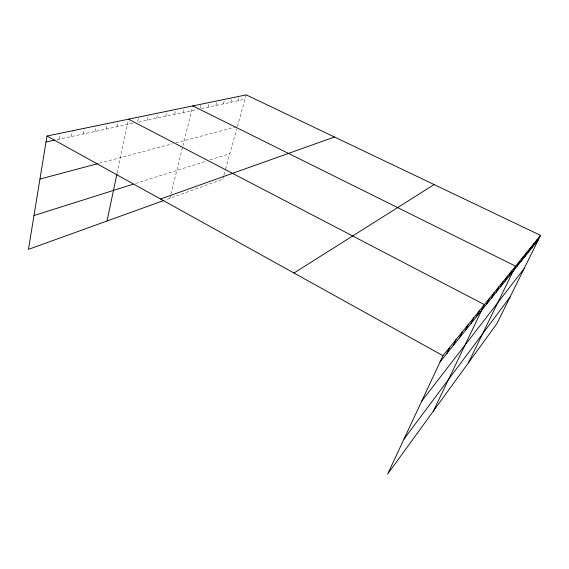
<?xml version="1.0" encoding="UTF-8"?>
<svg xmlns="http://www.w3.org/2000/svg" width="569" height="569" viewBox="0 0 569 569"><rect width="100%" height="100%" fill="white"/><g stroke="black" fill="none" stroke-linecap="round" stroke-linejoin="round"><path stroke-width="0.43" stroke-dasharray="2.85 2.13" d="M58.948 139.199L59.951 133.338M71.402 136.524L72.434 130.763M83.408 133.943L84.461 128.281M94.995 131.453L96.061 125.884M106.168 129.056L107.257 123.573M116.965 126.738L118.075 121.339M117.122 173.168L128.516 119.184M138.295 118.594L137.485 122.328L197.443 109.447M147.243 120.23L148.388 115.08M156.681 118.203L157.841 113.131M165.828 116.24L166.994 111.24M174.69 114.333L175.864 109.412M183.282 112.491L184.463 107.633M169.903 198.289L170.743 194.911M170.949 194.072L192.806 105.912M200.146 108.124L200.935 104.981M208.019 107.178L209.214 102.52M215.857 105.493L217.059 100.905M223.468 103.857L224.67 99.333M230.85 102.271L232.06 97.804M238.034 100.727L239.243 96.325M223.724 175.793L222.778 179.199L164.982 200.068M223.958 174.939L225.381 169.832M225.616 168.986L236.725 129.035M237.429 126.489L246.221 94.881M135.529 183.46L205.9 161.24M210.053 159.925L229.876 153.666M99.376 163.232L172.478 143.779M175.899 142.869L235.879 126.901M57.227 139.569L134.12 123.053M201.561 108.565L245.011 99.234"/><path stroke-width="0.85" d="M540.55 235.374L442.981 355.689L387.603 474.119L496.936 323.59L540.55 235.374L246.221 94.881L46.992 136.019L28.45 249.378L163.339 200.665M107.022 221L116.937 174.029M446.8 353.598L449.716 347.389M453.265 345.561L456.146 339.458M459.453 337.879L462.291 331.876M465.371 330.525L468.173 324.622M471.047 323.484L473.813 317.673M476.481 316.72L479.219 311.008M433.272 411.245L484.404 304.614L128.516 119.184M486.723 304.002L489.383 298.469M491.545 298.014L494.176 292.566M496.182 292.253L498.778 286.883M500.649 286.705L503.216 281.413M504.959 281.356L507.484 276.143M509.106 276.2L511.609 271.064M468.365 362.922L515.578 266.164L192.806 105.912M517.093 266.278L519.533 261.292M520.934 261.512L523.338 256.598M524.639 256.904L527.022 252.06M528.224 252.451L530.571 247.679M531.688 248.148L534.014 243.44M535.045 243.987L537.335 239.343M403.962 439.14L510.073 297.011M421.757 401.074L524.12 268.596M440.029 362.005L538.288 239.954M293.967 273.02L434.104 184.562M160.55 199.008L334.465 137.008M33.984 215.53L132.99 184.264M39.951 179.05L97.676 163.687M46.018 141.973L54.638 140.123M46.992 136.019L442.981 355.689"/></g></svg>
